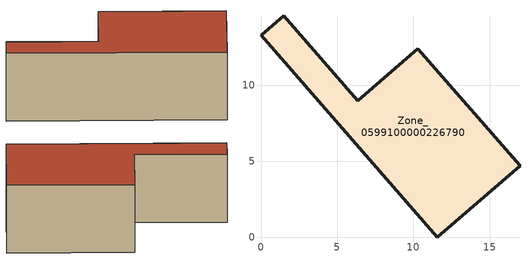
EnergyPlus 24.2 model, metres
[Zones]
Zone_0599100000226790
 floor ground (C_G): 11.58,0 0,13.27 1.48,14.56 6.36,8.99 10.29,12.39 17,4.72 z0
 wall outside (C_F): 0,13.27 11.58,0 17,4.72 10.29,12.39 6.36,8.99 1.48,14.56 0,13.27 z0:6.08
 roof outside (C_R): 10.29,12.39 6.36,8.99 1.48,14.56 0,13.27 11.58,0 17,4.72 z6.08
[BUILDING]
Pand.0599100000226790: North Axis=0; Terrain=City; Loads Convergence Tolerance Value=0.04; Temperature Convergence Tolerance Value=0.4; Solar Distribution=FullExterior; Maximum Number of Warmup Days=25; Minimum Number of Warmup Days=1
[Site:Location]
Rotterdam.The.Hague.AP_ZH_NLD Design_Conditions: Latitude=51.96; Longitude=4.45; Time Zone=1; Elevation=-4.5
[SITE:GROUNDTEMPERATURE:BUILDINGSURFACE]
18, 18, 18, 18, 18, 18, 18, 18, 18, 18, 18, 18
[MATERIAL] Thermal Absorptance=0.9; Solar Absorptance=0.7; Visible Absorptance=0.7
Name | Roughness | Thickness | Conductivity | Density | Specific Heat
G.TI.1946 | MediumSmooth | 0.15 | 1 | 540 | 1210
F.TI.1946 | Rough | 0.3 | 0.857143 | 1920 | 840
R.TI.1946 | MediumRough | 0.2 | 0.1 | 1500 | 1000
[CONSTRUCTION]
C_G: G.TI.1946
C_F: F.TI.1946
C_R: R.TI.1946
[ZONE]
Zone_0599100000226790: Type=1; Multiplier=1; Ceiling Height=Autocalculate; Volume=Autocalculate; Floor Area=autocalculate; Part of Total Floor Area=Yes
[ZONEINFILTRATION:DESIGNFLOWRATE]
Infil_Zone_0599100000226790: Zone or ZoneList or Space or SpaceList=Zone_0599100000226790; Schedule=AlwaysOn; Design Flow Rate Calculation Method=Flow/Area; Flow Rate per Floor Area=0.003; Constant Term Coefficient=1; Temperature Term Coefficient=0; Velocity Term Coefficient=0; Velocity Squared Term Coefficient=0
[HVACTEMPLATE:ZONE:IDEALLOADSAIRSYSTEM]
Zone_0599100000226790: Maximum Heating Supply Air Temperature=50; Minimum Cooling Supply Air Temperature=13; Maximum Heating Supply Air Humidity Ratio=0.0156; Minimum Cooling Supply Air Humidity Ratio=0.0077; Heating Limit=NoLimit; Cooling Limit=NoLimit; Dehumidification Control Type=ConstantSensibleHeatRatio; Cooling Sensible Heat Ratio=0.7; Dehumidification Setpoint=60; Humidification Control Type=None; Humidification Setpoint=30; Outdoor Air Method=None; Outdoor Air Flow Rate per Person=0.00944; Outdoor Air Flow Rate per Zone Floor Area=0; Outdoor Air Flow Rate per Zone=0; Demand Controlled Ventilation Type=None; Outdoor Air Economizer Type=NoEconomizer; Heat Recovery Type=None; Sensible Heat Recovery Effectiveness=0.7; Latent Heat Recovery Effectiveness=0.65
[ZONECONTROL:THERMOSTAT]
ThermostatControl_Zone_0599100000226790: Zone or ZoneList=Zone_0599100000226790; Control Type Schedule=DualSetpointControlType; Control 1=Thermostat_Zone_0599100000226790; Temperature Difference Between Cutout And Setpoint=0
[THERMOSTATSETPOINT:DUALSETPOINT]
Thermostat_Zone_0599100000226790: Heating Setpoint Temperature Schedule=HeatingSetpoint_Zone_0599100000226790; Cooling Setpoint Temperature Schedule=CoolingSetpoint_Zone_0599100000226790
[SCHEDULE:COMPACT]
HeatingSetpoint_Zone_0599100000226790: Through: 12/31, For: AllDays, Until: 24:00, 21
CoolingSetpoint_Zone_0599100000226790: Through: 12/31, For: AllDays, Until: 24:00, 24
DualSetpointControlType: Through: 12/31, For: AllDays, Until: 24:00, 4
AlwaysOn: Through: 12/31, For: AllDays, Until: 24:00, 1
